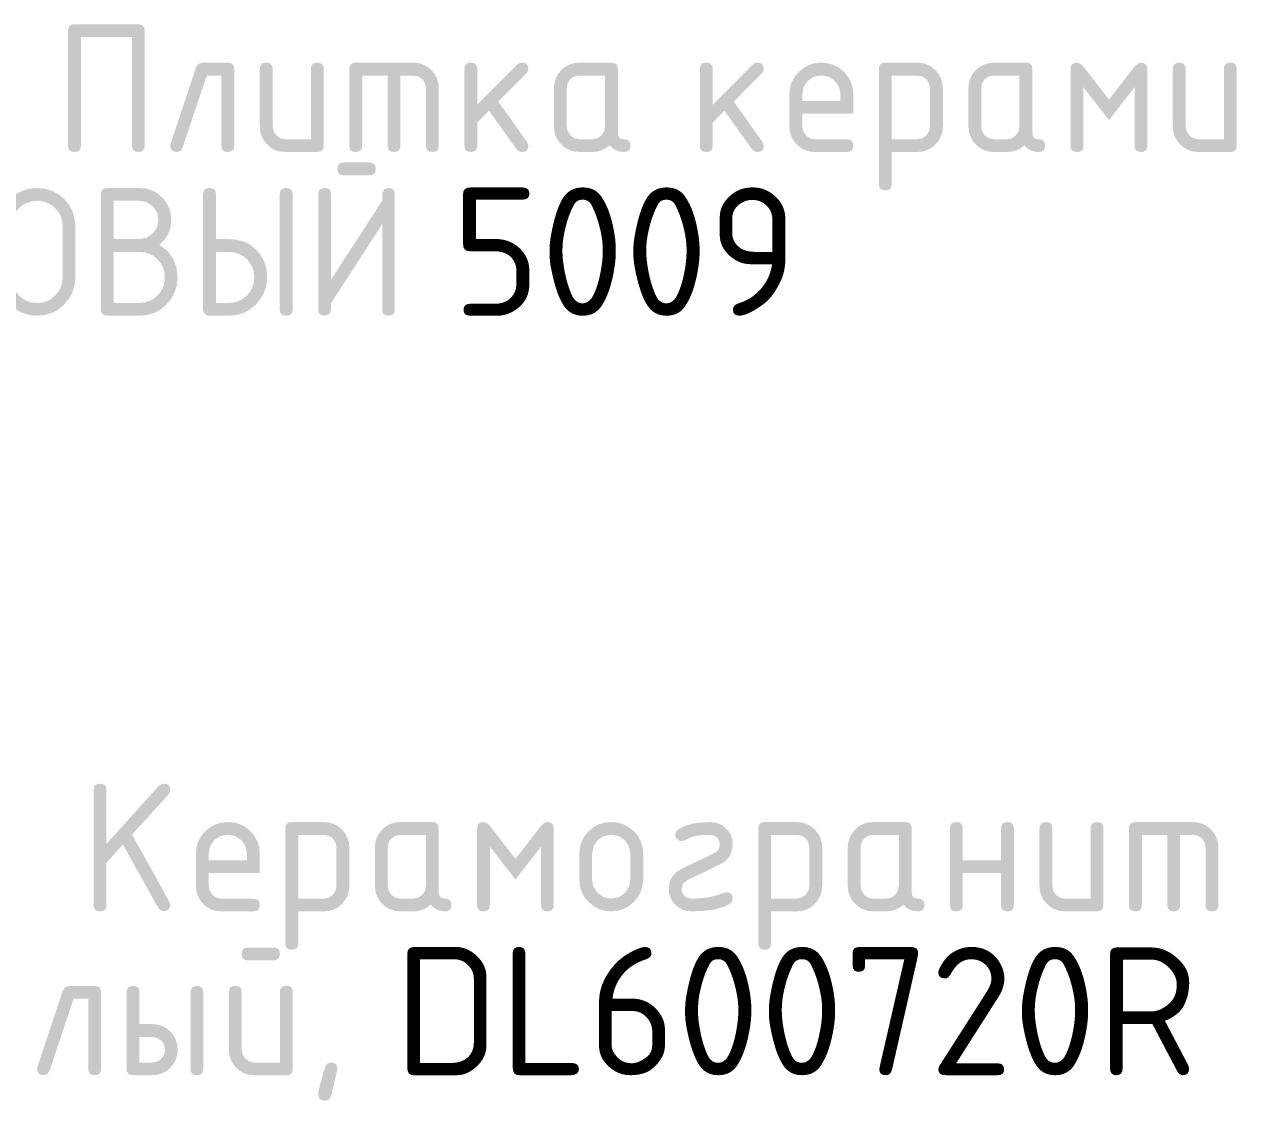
# Model space of a CAD drawing. Header units: millimetres. Extents: x -546 to 1681, y -650 to 1730.
# Drawn here: x 1014.57 to 1043.31, y 439.64 to 465.15 of the extents above; entities that cross this region are included whole.
import ezdxf

# ---------------------------------------------------------------- set-up
doc = ezdxf.new("R2010")
doc.units = ezdxf.units.MM

msp = doc.modelspace()

# ---------------------------------------------------------------- hatches: boundary and pattern name
h = msp.add_hatch(color=7)
h.dxf.hatch_style = 2
h.paths.add_polyline_path([(1015.757, 465.154), (1017.273, 465.154), (1017.337, 465.145), (1017.383, 465.116), (1017.411, 465.069), (1017.421, 465.002), (1017.421, 462.276), (1017.411, 462.21), (1017.383, 462.163), (1017.337, 462.136), (1017.273, 462.127), (1017.206, 462.136), (1017.158, 462.163), (1017.13, 462.21), (1017.12, 462.276), (1017.12, 464.849), (1015.909, 464.849), (1015.909, 462.276), (1015.9, 462.21), (1015.871, 462.163), (1015.824, 462.136), (1015.757, 462.127), (1015.69, 462.136), (1015.643, 462.163), (1015.614, 462.21), (1015.605, 462.276), (1015.605, 465.002), (1015.614, 465.069), (1015.643, 465.116), (1015.69, 465.145)])
h = msp.add_hatch(color=7)
h.dxf.hatch_style = 2
h.paths.add_polyline_path([(1018.785, 464.244), (1019.39, 464.244), (1019.457, 464.235), (1019.505, 464.207), (1019.534, 464.16), (1019.543, 464.096), (1019.543, 462.276), (1019.534, 462.21), (1019.505, 462.163), (1019.457, 462.136), (1019.39, 462.127), (1019.324, 462.136), (1019.276, 462.163), (1019.248, 462.21), (1019.238, 462.276), (1019.238, 463.939), (1018.891, 463.939), (1018.319, 462.229), (1018.269, 462.153), (1018.18, 462.127), (1018.113, 462.137), (1018.065, 462.166), (1018.037, 462.213), (1018.027, 462.28), (1018.036, 462.326), (1018.633, 464.121), (1018.693, 464.215)])
h = msp.add_hatch(color=7)
h.dxf.hatch_style = 2
h.paths.add_polyline_path([(1021.665, 464.096), (1021.665, 462.276), (1021.656, 462.21), (1021.627, 462.163), (1021.579, 462.136), (1021.512, 462.127), (1020.755, 462.127), (1020.633, 462.138), (1020.52, 462.17), (1020.418, 462.224), (1020.327, 462.301), (1020.25, 462.394), (1020.194, 462.496), (1020.16, 462.609), (1020.149, 462.733), (1020.149, 464.096), (1020.159, 464.16), (1020.187, 464.207), (1020.235, 464.235), (1020.302, 464.244), (1020.369, 464.235), (1020.416, 464.207), (1020.445, 464.16), (1020.454, 464.096), (1020.454, 462.733), (1020.476, 462.617), (1020.543, 462.517), (1020.641, 462.45), (1020.755, 462.428), (1021.36, 462.428), (1021.36, 464.096), (1021.37, 464.16), (1021.398, 464.207), (1021.446, 464.235), (1021.512, 464.244), (1021.579, 464.235), (1021.627, 464.207), (1021.656, 464.16)])
h = msp.add_hatch(color=7)
h.dxf.hatch_style = 2
h.paths.add_polyline_path([(1022.424, 464.244), (1023.787, 464.244), (1023.909, 464.233), (1024.02, 464.2), (1024.121, 464.146), (1024.214, 464.071), (1024.292, 463.977), (1024.348, 463.874), (1024.381, 463.761), (1024.392, 463.639), (1024.392, 462.276), (1024.383, 462.21), (1024.354, 462.163), (1024.307, 462.136), (1024.24, 462.127), (1024.173, 462.136), (1024.126, 462.163), (1024.097, 462.21), (1024.088, 462.276), (1024.088, 463.639), (1024.066, 463.756), (1024.003, 463.854), (1023.904, 463.919), (1023.787, 463.939), (1023.482, 463.939), (1023.482, 462.276), (1023.473, 462.21), (1023.444, 462.163), (1023.396, 462.136), (1023.33, 462.127), (1023.266, 462.136), (1023.219, 462.163), (1023.191, 462.21), (1023.181, 462.276), (1023.181, 463.939), (1022.576, 463.939), (1022.576, 462.276), (1022.567, 462.21), (1022.538, 462.163), (1022.491, 462.136), (1022.424, 462.127), (1022.357, 462.136), (1022.309, 462.163), (1022.281, 462.21), (1022.271, 462.276), (1022.271, 464.096), (1022.281, 464.16), (1022.309, 464.207), (1022.357, 464.235)])
h = msp.add_hatch(color=7)
h.dxf.hatch_style = 2
h.paths.add_polyline_path([(1025.304, 463.249), (1026.256, 464.202), (1026.303, 464.234), (1026.362, 464.244), (1026.429, 464.235), (1026.477, 464.207), (1026.505, 464.16), (1026.515, 464.096), (1026.502, 464.038), (1026.468, 463.99), (1025.803, 463.321), (1026.485, 462.365), (1026.515, 462.276), (1026.505, 462.21), (1026.477, 462.163), (1026.429, 462.136), (1026.362, 462.127), (1026.289, 462.143), (1026.235, 462.191), (1025.583, 463.105), (1025.304, 462.822), (1025.304, 462.276), (1025.294, 462.21), (1025.266, 462.163), (1025.218, 462.136), (1025.152, 462.127), (1025.085, 462.136), (1025.037, 462.163), (1025.008, 462.21), (1024.999, 462.276), (1024.999, 464.096), (1025.008, 464.16), (1025.037, 464.207), (1025.085, 464.235), (1025.152, 464.244), (1025.218, 464.235), (1025.266, 464.207), (1025.294, 464.16), (1025.304, 464.096)])
h = msp.add_hatch(color=7)
h.paths.add_polyline_path([(1028.332, 463.939), (1027.727, 463.939), (1027.609, 463.918), (1027.511, 463.854), (1027.447, 463.756), (1027.426, 463.639), (1027.426, 462.733), (1027.448, 462.617), (1027.515, 462.517), (1027.613, 462.45), (1027.727, 462.428), (1028.031, 462.428), (1028.146, 462.45), (1028.243, 462.517), (1028.31, 462.615), (1028.332, 462.733)])
h.paths.add_polyline_path([(1028.937, 462.276), (1028.928, 462.21), (1028.9, 462.163), (1028.853, 462.136), (1028.789, 462.127), (1028.686, 462.137), (1028.595, 462.166), (1028.513, 462.215), (1028.442, 462.284), (1028.352, 462.215), (1028.254, 462.166), (1028.147, 462.137), (1028.031, 462.127), (1027.727, 462.127), (1027.604, 462.138), (1027.492, 462.17), (1027.39, 462.224), (1027.299, 462.301), (1027.221, 462.394), (1027.165, 462.496), (1027.132, 462.609), (1027.121, 462.733), (1027.121, 463.639), (1027.132, 463.761), (1027.165, 463.874), (1027.221, 463.977), (1027.299, 464.071), (1027.39, 464.146), (1027.492, 464.2), (1027.604, 464.233), (1027.727, 464.244), (1028.484, 464.244), (1028.551, 464.235), (1028.599, 464.207), (1028.627, 464.16), (1028.637, 464.096), (1028.637, 462.581), (1028.646, 462.514), (1028.675, 462.466), (1028.722, 462.437), (1028.789, 462.428), (1028.853, 462.418), (1028.9, 462.39), (1028.928, 462.342)])
h = msp.add_hatch(color=7)
h.dxf.hatch_style = 2
h.paths.add_polyline_path([(1030.886, 463.249), (1031.838, 464.202), (1031.885, 464.234), (1031.944, 464.244), (1032.011, 464.235), (1032.059, 464.207), (1032.087, 464.16), (1032.097, 464.096), (1032.084, 464.038), (1032.05, 463.99), (1031.385, 463.321), (1032.067, 462.365), (1032.097, 462.276), (1032.087, 462.21), (1032.059, 462.163), (1032.011, 462.136), (1031.944, 462.127), (1031.871, 462.143), (1031.817, 462.191), (1031.165, 463.105), (1030.886, 462.822), (1030.886, 462.276), (1030.876, 462.21), (1030.848, 462.163), (1030.8, 462.136), (1030.734, 462.127), (1030.667, 462.136), (1030.619, 462.163), (1030.59, 462.21), (1030.581, 462.276), (1030.581, 464.096), (1030.59, 464.16), (1030.619, 464.207), (1030.667, 464.235), (1030.734, 464.244), (1030.8, 464.235), (1030.848, 464.207), (1030.876, 464.16), (1030.886, 464.096)])
h = msp.add_hatch(color=7)
h.paths.add_polyline_path([(1033.461, 463.944), (1033.286, 463.911), (1033.139, 463.813), (1033.04, 463.666), (1033.008, 463.491), (1033.008, 463.338), (1033.914, 463.338), (1033.914, 463.491), (1033.882, 463.666), (1033.783, 463.813), (1033.636, 463.911)])
h.paths.add_polyline_path([(1033.008, 463.034), (1033.008, 462.733), (1033.03, 462.617), (1033.097, 462.517), (1033.195, 462.45), (1033.309, 462.428), (1034.066, 462.428), (1034.133, 462.418), (1034.181, 462.39), (1034.209, 462.342), (1034.219, 462.276), (1034.209, 462.21), (1034.181, 462.163), (1034.133, 462.136), (1034.066, 462.127), (1033.309, 462.127), (1033.186, 462.138), (1033.074, 462.17), (1032.972, 462.224), (1032.881, 462.301), (1032.803, 462.394), (1032.747, 462.496), (1032.714, 462.609), (1032.703, 462.733), (1032.703, 463.486), (1032.716, 463.639), (1032.757, 463.779), (1032.826, 463.907), (1032.923, 464.024), (1033.04, 464.121), (1033.168, 464.19), (1033.308, 464.231), (1033.461, 464.244), (1033.613, 464.231), (1033.753, 464.19), (1033.882, 464.123), (1033.998, 464.028), (1034.095, 463.912), (1034.164, 463.783), (1034.205, 463.643), (1034.219, 463.491), (1034.219, 463.034)])
h = msp.add_hatch(color=7)
h.paths.add_polyline_path([(1034.825, 464.096), (1034.834, 464.16), (1034.863, 464.207), (1034.911, 464.235), (1034.977, 464.244), (1035.735, 464.244), (1035.857, 464.233), (1035.97, 464.2), (1036.071, 464.146), (1036.163, 464.071), (1036.24, 463.977), (1036.296, 463.874), (1036.329, 463.761), (1036.341, 463.639), (1036.341, 462.733), (1036.329, 462.611), (1036.296, 462.498), (1036.24, 462.395), (1036.163, 462.301), (1036.071, 462.224), (1035.97, 462.17), (1035.857, 462.138), (1035.735, 462.127), (1035.13, 462.127), (1035.13, 461.366), (1035.12, 461.301), (1035.092, 461.255), (1035.044, 461.227), (1034.977, 461.217), (1034.911, 461.227), (1034.863, 461.255), (1034.834, 461.301), (1034.825, 461.366)])
h.paths.add_polyline_path([(1035.13, 463.939), (1035.13, 462.428), (1035.735, 462.428), (1035.85, 462.45), (1035.947, 462.517), (1036.013, 462.615), (1036.036, 462.733), (1036.036, 463.639), (1036.014, 463.756), (1035.951, 463.854), (1035.853, 463.919), (1035.735, 463.939)])
h = msp.add_hatch(color=7)
h.paths.add_polyline_path([(1038.158, 463.939), (1037.553, 463.939), (1037.435, 463.918), (1037.336, 463.854), (1037.273, 463.756), (1037.252, 463.639), (1037.252, 462.733), (1037.274, 462.617), (1037.341, 462.517), (1037.439, 462.45), (1037.553, 462.428), (1037.857, 462.428), (1037.972, 462.45), (1038.069, 462.517), (1038.135, 462.615), (1038.158, 462.733)])
h.paths.add_polyline_path([(1038.763, 462.276), (1038.754, 462.21), (1038.725, 462.163), (1038.679, 462.136), (1038.615, 462.127), (1038.512, 462.137), (1038.421, 462.166), (1038.339, 462.215), (1038.267, 462.284), (1038.178, 462.215), (1038.08, 462.166), (1037.973, 462.137), (1037.857, 462.127), (1037.553, 462.127), (1037.43, 462.138), (1037.318, 462.17), (1037.216, 462.224), (1037.125, 462.301), (1037.047, 462.394), (1036.991, 462.496), (1036.958, 462.609), (1036.947, 462.733), (1036.947, 463.639), (1036.958, 463.761), (1036.991, 463.874), (1037.047, 463.977), (1037.125, 464.071), (1037.216, 464.146), (1037.318, 464.2), (1037.43, 464.233), (1037.553, 464.244), (1038.31, 464.244), (1038.377, 464.235), (1038.425, 464.207), (1038.453, 464.16), (1038.463, 464.096), (1038.463, 462.581), (1038.472, 462.514), (1038.501, 462.466), (1038.548, 462.437), (1038.615, 462.428), (1038.679, 462.418), (1038.725, 462.39), (1038.754, 462.342)])
h = msp.add_hatch(color=7)
h.dxf.hatch_style = 2
h.paths.add_polyline_path([(1040.28, 462.881), (1039.674, 463.66), (1039.674, 462.276), (1039.665, 462.21), (1039.636, 462.163), (1039.589, 462.136), (1039.522, 462.127), (1039.455, 462.136), (1039.408, 462.163), (1039.379, 462.21), (1039.369, 462.276), (1039.369, 464.096), (1039.379, 464.16), (1039.408, 464.207), (1039.455, 464.235), (1039.522, 464.244), (1039.598, 464.221), (1039.674, 464.151), (1040.28, 463.372), (1040.885, 464.151), (1040.961, 464.221), (1041.037, 464.244), (1041.102, 464.235), (1041.148, 464.207), (1041.176, 464.16), (1041.186, 464.096), (1041.186, 462.276), (1041.176, 462.21), (1041.148, 462.163), (1041.102, 462.136), (1041.037, 462.127), (1040.971, 462.136), (1040.923, 462.163), (1040.895, 462.21), (1040.885, 462.276), (1040.885, 463.66)])
h = msp.add_hatch(color=7)
h.dxf.hatch_style = 2
h.paths.add_polyline_path([(1043.308, 464.096), (1043.308, 462.276), (1043.298, 462.21), (1043.27, 462.163), (1043.222, 462.136), (1043.155, 462.127), (1042.398, 462.127), (1042.276, 462.138), (1042.163, 462.17), (1042.061, 462.224), (1041.97, 462.301), (1041.892, 462.394), (1041.837, 462.496), (1041.803, 462.609), (1041.792, 462.733), (1041.792, 464.096), (1041.802, 464.16), (1041.83, 464.207), (1041.878, 464.235), (1041.945, 464.244), (1042.011, 464.235), (1042.059, 464.207), (1042.087, 464.16), (1042.097, 464.096), (1042.097, 462.733), (1042.119, 462.617), (1042.186, 462.517), (1042.284, 462.45), (1042.398, 462.428), (1043.003, 462.428), (1043.003, 464.096), (1043.013, 464.16), (1043.041, 464.207), (1043.089, 464.235), (1043.155, 464.244), (1043.222, 464.235), (1043.27, 464.207), (1043.298, 464.16)])
h = msp.add_hatch(color=7)
h.paths.add_polyline_path([(1023.202, 461.274), (1023.266, 461.264), (1023.313, 461.236), (1023.341, 461.188), (1023.35, 461.122), (1023.35, 458.395), (1023.341, 458.329), (1023.313, 458.283), (1023.266, 458.256), (1023.202, 458.247), (1023.135, 458.256), (1023.088, 458.283), (1023.059, 458.329), (1023.05, 458.395), (1023.05, 460.414), (1021.839, 458.547), (1021.836, 458.418), (1021.826, 458.348), (1021.778, 458.272), (1021.687, 458.247), (1021.62, 458.256), (1021.572, 458.283), (1021.543, 458.329), (1021.534, 458.395), (1021.534, 461.122), (1021.543, 461.188), (1021.572, 461.236), (1021.62, 461.264), (1021.687, 461.274), (1021.753, 461.264), (1021.801, 461.236), (1021.829, 461.188), (1021.839, 461.122), (1021.839, 459.102), (1023.05, 460.969), (1023.051, 461.1), (1023.058, 461.168), (1023.106, 461.248)])
h.paths.add_polyline_path([(1022.745, 461.574), (1022.14, 461.574), (1022.073, 461.584), (1022.025, 461.612), (1021.997, 461.66), (1021.987, 461.727), (1021.997, 461.793), (1022.025, 461.841), (1022.073, 461.869), (1022.14, 461.879), (1022.745, 461.879), (1022.812, 461.869), (1022.859, 461.841), (1022.888, 461.793), (1022.897, 461.727), (1022.888, 461.66), (1022.859, 461.612), (1022.812, 461.584)])
h = msp.add_hatch(color=7)
h.paths.add_polyline_path([(1015.477, 459.153), (1015.477, 460.364), (1015.465, 460.486), (1015.432, 460.598), (1015.376, 460.702), (1015.299, 460.795), (1015.207, 460.871), (1015.106, 460.925), (1014.993, 460.958), (1014.871, 460.969), (1014.749, 460.958), (1014.636, 460.925), (1014.533, 460.871), (1014.439, 460.795), (1014.362, 460.702), (1014.308, 460.598), (1014.276, 460.486), (1014.266, 460.364), (1014.266, 459.153), (1014.276, 459.031), (1014.308, 458.918), (1014.362, 458.816), (1014.439, 458.725), (1014.533, 458.648), (1014.636, 458.592), (1014.749, 458.558), (1014.871, 458.547), (1014.993, 458.558), (1015.106, 458.592), (1015.207, 458.648), (1015.299, 458.725), (1015.376, 458.816), (1015.432, 458.918), (1015.465, 459.031)])
h.paths.add_polyline_path([(1015.777, 459.153), (1015.76, 458.972), (1015.71, 458.804), (1015.627, 458.65), (1015.51, 458.509), (1015.372, 458.393), (1015.219, 458.312), (1015.052, 458.263), (1014.871, 458.247), (1014.688, 458.263), (1014.521, 458.312), (1014.368, 458.393), (1014.228, 458.509), (1014.111, 458.65), (1014.028, 458.804), (1013.977, 458.972), (1013.961, 459.153), (1013.961, 460.364), (1013.977, 460.546), (1014.028, 460.714), (1014.111, 460.867), (1014.228, 461.007), (1014.368, 461.124), (1014.521, 461.207), (1014.688, 461.257), (1014.871, 461.274), (1015.052, 461.257), (1015.22, 461.208), (1015.374, 461.126), (1015.515, 461.011), (1015.629, 460.871), (1015.711, 460.716), (1015.76, 460.547), (1015.777, 460.364)])
h = msp.add_hatch(color=7)
h.paths.add_polyline_path([(1017.768, 459.928), (1017.957, 459.784), (1018.092, 459.607), (1018.173, 459.397), (1018.2, 459.153), (1018.183, 458.972), (1018.133, 458.804), (1018.05, 458.65), (1017.933, 458.509), (1017.795, 458.393), (1017.642, 458.312), (1017.475, 458.263), (1017.294, 458.247), (1016.536, 458.247), (1016.469, 458.256), (1016.422, 458.283), (1016.393, 458.329), (1016.384, 458.395), (1016.384, 461.122), (1016.393, 461.188), (1016.422, 461.236), (1016.469, 461.264), (1016.536, 461.274), (1017.294, 461.274), (1017.446, 461.26), (1017.586, 461.219), (1017.715, 461.151), (1017.832, 461.054), (1017.927, 460.939), (1017.995, 460.812), (1018.037, 460.671), (1018.051, 460.516), (1018.033, 460.344), (1017.98, 460.188), (1017.891, 460.05)])
h.paths.add_polyline_path([(1016.688, 460.969), (1016.688, 460.063), (1017.294, 460.063), (1017.467, 460.097), (1017.615, 460.198), (1017.714, 460.343), (1017.747, 460.516), (1017.714, 460.691), (1017.615, 460.838), (1017.467, 460.937), (1017.294, 460.969)])
h.paths.add_polyline_path([(1016.688, 459.758), (1016.688, 458.547), (1017.294, 458.547), (1017.416, 458.558), (1017.528, 458.592), (1017.63, 458.648), (1017.721, 458.725), (1017.799, 458.816), (1017.855, 458.918), (1017.888, 459.031), (1017.899, 459.153), (1017.888, 459.275), (1017.855, 459.388), (1017.799, 459.491), (1017.721, 459.585), (1017.63, 459.662), (1017.528, 459.716), (1017.416, 459.748), (1017.294, 459.758)])
h = msp.add_hatch(color=7)
h.paths.add_polyline_path([(1018.959, 458.247), (1018.892, 458.256), (1018.844, 458.283), (1018.816, 458.329), (1018.806, 458.395), (1018.806, 461.122), (1018.816, 461.188), (1018.844, 461.236), (1018.892, 461.264), (1018.959, 461.274), (1019.026, 461.264), (1019.073, 461.236), (1019.102, 461.188), (1019.111, 461.122), (1019.111, 460.063), (1019.412, 460.063), (1019.605, 460.047), (1019.778, 460), (1019.932, 459.92), (1020.068, 459.809), (1020.179, 459.673), (1020.259, 459.519), (1020.306, 459.346), (1020.322, 459.153), (1020.305, 458.972), (1020.255, 458.804), (1020.172, 458.65), (1020.055, 458.509), (1019.915, 458.393), (1019.761, 458.312), (1019.593, 458.263), (1019.412, 458.247)])
h.paths.add_polyline_path([(1019.111, 458.547), (1019.412, 458.547), (1019.534, 458.558), (1019.647, 458.592), (1019.75, 458.648), (1019.844, 458.725), (1019.919, 458.816), (1019.973, 458.918), (1020.006, 459.031), (1020.017, 459.153), (1020.006, 459.275), (1019.973, 459.388), (1019.919, 459.491), (1019.844, 459.585), (1019.75, 459.662), (1019.647, 459.716), (1019.534, 459.748), (1019.412, 459.758), (1019.111, 459.758)])
h.paths.add_polyline_path([(1020.775, 458.247), (1020.708, 458.256), (1020.661, 458.283), (1020.632, 458.329), (1020.623, 458.395), (1020.623, 461.122), (1020.632, 461.188), (1020.661, 461.236), (1020.708, 461.264), (1020.775, 461.274), (1020.842, 461.264), (1020.889, 461.236), (1020.918, 461.188), (1020.927, 461.122), (1020.927, 458.395), (1020.918, 458.329), (1020.889, 458.283), (1020.842, 458.256)])
h = msp.add_hatch(color=7)
h.dxf.hatch_style = 2
h.paths.add_polyline_path([(1016.905, 445.712), (1016.515, 445.28), (1016.515, 444.277), (1016.506, 444.211), (1016.477, 444.165), (1016.43, 444.138), (1016.363, 444.129), (1016.296, 444.138), (1016.249, 444.165), (1016.22, 444.211), (1016.211, 444.277), (1016.211, 447.003), (1016.22, 447.07), (1016.249, 447.117), (1016.296, 447.146), (1016.363, 447.155), (1016.43, 447.146), (1016.477, 447.117), (1016.506, 447.07), (1016.515, 447.003), (1016.515, 445.729), (1017.76, 447.105), (1017.815, 447.143), (1017.879, 447.155), (1017.943, 447.146), (1017.989, 447.117), (1018.017, 447.07), (1018.027, 447.003), (1018.017, 446.949), (1017.989, 446.901), (1017.121, 445.949), (1018.006, 444.353), (1018.027, 444.277), (1018.016, 444.223), (1017.981, 444.175), (1017.933, 444.139), (1017.879, 444.129), (1017.797, 444.148), (1017.743, 444.205)])
h = msp.add_hatch(color=7)
h.paths.add_polyline_path([(1019.391, 445.945), (1019.216, 445.913), (1019.069, 445.814), (1018.97, 445.667), (1018.938, 445.492), (1018.938, 445.339), (1019.844, 445.339), (1019.844, 445.492), (1019.812, 445.667), (1019.713, 445.814), (1019.566, 445.913)])
h.paths.add_polyline_path([(1018.938, 445.035), (1018.938, 444.734), (1018.96, 444.618), (1019.027, 444.518), (1019.125, 444.451), (1019.239, 444.429), (1019.996, 444.429), (1020.063, 444.42), (1020.111, 444.391), (1020.139, 444.344), (1020.149, 444.277), (1020.139, 444.211), (1020.111, 444.165), (1020.063, 444.138), (1019.996, 444.129), (1019.239, 444.129), (1019.116, 444.139), (1019.004, 444.171), (1018.902, 444.225), (1018.811, 444.302), (1018.733, 444.395), (1018.678, 444.497), (1018.644, 444.61), (1018.633, 444.734), (1018.633, 445.487), (1018.647, 445.64), (1018.688, 445.78), (1018.757, 445.909), (1018.854, 446.025), (1018.97, 446.122), (1019.098, 446.191), (1019.238, 446.232), (1019.391, 446.245), (1019.543, 446.232), (1019.684, 446.191), (1019.812, 446.124), (1019.928, 446.029), (1020.025, 445.913), (1020.094, 445.785), (1020.135, 445.644), (1020.149, 445.492), (1020.149, 445.035)])
h = msp.add_hatch(color=7)
h.paths.add_polyline_path([(1020.755, 446.097), (1020.764, 446.161), (1020.793, 446.208), (1020.841, 446.236), (1020.908, 446.245), (1021.665, 446.245), (1021.787, 446.234), (1021.9, 446.201), (1022.002, 446.147), (1022.093, 446.072), (1022.17, 445.978), (1022.226, 445.875), (1022.26, 445.762), (1022.271, 445.64), (1022.271, 444.734), (1022.26, 444.612), (1022.226, 444.499), (1022.17, 444.396), (1022.093, 444.302), (1022.002, 444.225), (1021.9, 444.171), (1021.787, 444.139), (1021.665, 444.129), (1021.06, 444.129), (1021.06, 443.367), (1021.05, 443.303), (1021.022, 443.256), (1020.974, 443.228), (1020.908, 443.219), (1020.841, 443.228), (1020.793, 443.256), (1020.764, 443.303), (1020.755, 443.367)])
h.paths.add_polyline_path([(1021.06, 445.941), (1021.06, 444.429), (1021.665, 444.429), (1021.78, 444.451), (1021.877, 444.518), (1021.944, 444.617), (1021.966, 444.734), (1021.966, 445.64), (1021.944, 445.757), (1021.881, 445.856), (1021.783, 445.92), (1021.665, 445.941)])
h = msp.add_hatch(color=7)
h.paths.add_polyline_path([(1024.088, 445.941), (1023.482, 445.941), (1023.365, 445.919), (1023.266, 445.856), (1023.203, 445.757), (1023.181, 445.64), (1023.181, 444.734), (1023.204, 444.618), (1023.271, 444.518), (1023.368, 444.451), (1023.482, 444.429), (1023.787, 444.429), (1023.902, 444.451), (1023.998, 444.518), (1024.065, 444.617), (1024.088, 444.734)])
h.paths.add_polyline_path([(1024.693, 444.277), (1024.683, 444.211), (1024.655, 444.165), (1024.609, 444.138), (1024.545, 444.129), (1024.442, 444.138), (1024.35, 444.167), (1024.269, 444.216), (1024.197, 444.285), (1024.108, 444.216), (1024.01, 444.167), (1023.903, 444.138), (1023.787, 444.129), (1023.482, 444.129), (1023.36, 444.139), (1023.248, 444.171), (1023.146, 444.225), (1023.055, 444.302), (1022.977, 444.395), (1022.921, 444.497), (1022.888, 444.61), (1022.877, 444.734), (1022.877, 445.64), (1022.888, 445.762), (1022.921, 445.875), (1022.977, 445.978), (1023.055, 446.072), (1023.146, 446.147), (1023.248, 446.201), (1023.36, 446.234), (1023.482, 446.245), (1024.24, 446.245), (1024.307, 446.236), (1024.354, 446.208), (1024.383, 446.161), (1024.392, 446.097), (1024.392, 444.582), (1024.402, 444.515), (1024.43, 444.467), (1024.478, 444.439), (1024.545, 444.429), (1024.609, 444.42), (1024.655, 444.391), (1024.683, 444.344)])
h = msp.add_hatch(color=7)
h.dxf.hatch_style = 2
h.paths.add_polyline_path([(1026.209, 444.882), (1025.604, 445.661), (1025.604, 444.277), (1025.594, 444.211), (1025.566, 444.165), (1025.518, 444.138), (1025.452, 444.129), (1025.385, 444.138), (1025.337, 444.165), (1025.309, 444.211), (1025.299, 444.277), (1025.299, 446.097), (1025.309, 446.161), (1025.337, 446.208), (1025.385, 446.236), (1025.452, 446.245), (1025.528, 446.223), (1025.604, 446.152), (1026.209, 445.373), (1026.815, 446.152), (1026.891, 446.223), (1026.967, 446.245), (1027.031, 446.236), (1027.078, 446.208), (1027.106, 446.161), (1027.115, 446.097), (1027.115, 444.277), (1027.106, 444.211), (1027.078, 444.165), (1027.031, 444.138), (1026.967, 444.129), (1026.9, 444.138), (1026.853, 444.165), (1026.824, 444.211), (1026.815, 444.277), (1026.815, 445.661)])
h = msp.add_hatch(color=7)
h.paths.add_polyline_path([(1027.722, 444.882), (1027.722, 445.487), (1027.735, 445.64), (1027.776, 445.78), (1027.845, 445.909), (1027.942, 446.025), (1028.059, 446.122), (1028.187, 446.191), (1028.327, 446.232), (1028.479, 446.245), (1028.632, 446.232), (1028.772, 446.191), (1028.9, 446.124), (1029.017, 446.029), (1029.114, 445.913), (1029.183, 445.784), (1029.224, 445.643), (1029.237, 445.487), (1029.237, 444.882), (1029.223, 444.732), (1029.181, 444.593), (1029.11, 444.465), (1029.013, 444.349), (1028.898, 444.252), (1028.77, 444.183), (1028.63, 444.142), (1028.479, 444.129), (1028.327, 444.142), (1028.187, 444.183), (1028.059, 444.252), (1027.942, 444.349), (1027.845, 444.465), (1027.776, 444.593), (1027.735, 444.732)])
h.paths.add_polyline_path([(1028.933, 444.887), (1028.933, 445.492), (1028.9, 445.665), (1028.801, 445.814), (1028.654, 445.913), (1028.479, 445.945), (1028.304, 445.913), (1028.158, 445.814), (1028.059, 445.665), (1028.026, 445.492), (1028.026, 444.887), (1028.059, 444.71), (1028.158, 444.565), (1028.304, 444.464), (1028.479, 444.429), (1028.654, 444.464), (1028.801, 444.565), (1028.9, 444.711)])
h = msp.add_hatch(color=7)
h.dxf.hatch_style = 2
h.paths.add_polyline_path([(1031.206, 444.582), (1031.273, 444.572), (1031.321, 444.544), (1031.35, 444.496), (1031.359, 444.429), (1031.337, 444.354), (1031.274, 444.294), (1031.108, 444.222), (1030.903, 444.17), (1030.658, 444.139), (1030.372, 444.129), (1030.268, 444.138), (1030.17, 444.167), (1030.081, 444.214), (1030, 444.281), (1029.931, 444.362), (1029.882, 444.452), (1029.853, 444.551), (1029.843, 444.658), (1029.862, 444.812), (1029.92, 444.943), (1030.015, 445.051), (1030.148, 445.136), (1030.931, 445.513), (1030.985, 445.549), (1031.023, 445.594), (1031.046, 445.649), (1031.054, 445.716), (1031.038, 445.803), (1030.991, 445.877), (1030.915, 445.925), (1030.83, 445.941), (1030.604, 445.934), (1030.445, 445.911), (1030.337, 445.873), (1030.216, 445.809), (1030.148, 445.792), (1030.09, 445.802), (1030.042, 445.835), (1030.007, 445.886), (1029.996, 445.941), (1030.016, 446.016), (1030.076, 446.076), (1030.223, 446.151), (1030.397, 446.204), (1030.6, 446.235), (1030.83, 446.245), (1030.935, 446.236), (1031.032, 446.207), (1031.122, 446.16), (1031.203, 446.093), (1031.272, 446.011), (1031.321, 445.921), (1031.35, 445.823), (1031.359, 445.716), (1031.34, 445.562), (1031.283, 445.431), (1031.188, 445.323), (1031.054, 445.238), (1030.275, 444.865), (1030.18, 444.782), (1030.148, 444.658), (1030.164, 444.571), (1030.211, 444.497), (1030.286, 444.447), (1030.372, 444.429), (1030.588, 444.438), (1030.788, 444.464), (1030.975, 444.508), (1031.147, 444.569)])
h = msp.add_hatch(color=7)
h.paths.add_polyline_path([(1031.965, 446.097), (1031.975, 446.161), (1032.003, 446.208), (1032.051, 446.236), (1032.118, 446.245), (1032.875, 446.245), (1032.998, 446.234), (1033.11, 446.201), (1033.212, 446.147), (1033.303, 446.072), (1033.381, 445.978), (1033.436, 445.875), (1033.47, 445.762), (1033.481, 445.64), (1033.481, 444.734), (1033.47, 444.612), (1033.436, 444.499), (1033.381, 444.396), (1033.303, 444.302), (1033.212, 444.225), (1033.11, 444.171), (1032.998, 444.139), (1032.875, 444.129), (1032.27, 444.129), (1032.27, 443.367), (1032.26, 443.303), (1032.232, 443.256), (1032.184, 443.228), (1032.118, 443.219), (1032.051, 443.228), (1032.003, 443.256), (1031.975, 443.303), (1031.965, 443.367)])
h.paths.add_polyline_path([(1032.27, 445.941), (1032.27, 444.429), (1032.875, 444.429), (1032.991, 444.451), (1033.087, 444.518), (1033.154, 444.617), (1033.176, 444.734), (1033.176, 445.64), (1033.154, 445.757), (1033.091, 445.856), (1032.993, 445.92), (1032.875, 445.941)])
h = msp.add_hatch(color=7)
h.paths.add_polyline_path([(1035.298, 445.941), (1034.693, 445.941), (1034.575, 445.919), (1034.477, 445.856), (1034.413, 445.757), (1034.392, 445.64), (1034.392, 444.734), (1034.414, 444.618), (1034.481, 444.518), (1034.579, 444.451), (1034.693, 444.429), (1034.997, 444.429), (1035.112, 444.451), (1035.209, 444.518), (1035.275, 444.617), (1035.298, 444.734)])
h.paths.add_polyline_path([(1035.903, 444.277), (1035.894, 444.211), (1035.866, 444.165), (1035.819, 444.138), (1035.755, 444.129), (1035.652, 444.138), (1035.561, 444.167), (1035.479, 444.216), (1035.408, 444.285), (1035.318, 444.216), (1035.22, 444.167), (1035.113, 444.138), (1034.997, 444.129), (1034.693, 444.129), (1034.57, 444.139), (1034.458, 444.171), (1034.356, 444.225), (1034.265, 444.302), (1034.187, 444.395), (1034.131, 444.497), (1034.098, 444.61), (1034.087, 444.734), (1034.087, 445.64), (1034.098, 445.762), (1034.131, 445.875), (1034.187, 445.978), (1034.265, 446.072), (1034.356, 446.147), (1034.458, 446.201), (1034.57, 446.234), (1034.693, 446.245), (1035.45, 446.245), (1035.517, 446.236), (1035.565, 446.208), (1035.593, 446.161), (1035.603, 446.097), (1035.603, 444.582), (1035.612, 444.515), (1035.641, 444.467), (1035.688, 444.439), (1035.755, 444.429), (1035.819, 444.42), (1035.866, 444.391), (1035.894, 444.344)])
h = msp.add_hatch(color=7)
h.dxf.hatch_style = 2
h.paths.add_polyline_path([(1036.814, 445.035), (1036.814, 444.277), (1036.805, 444.211), (1036.776, 444.165), (1036.729, 444.138), (1036.662, 444.129), (1036.595, 444.138), (1036.547, 444.165), (1036.519, 444.211), (1036.509, 444.277), (1036.509, 446.097), (1036.519, 446.161), (1036.547, 446.208), (1036.595, 446.236), (1036.662, 446.245), (1036.729, 446.236), (1036.776, 446.208), (1036.805, 446.161), (1036.814, 446.097), (1036.814, 445.339), (1037.72, 445.339), (1037.72, 446.097), (1037.73, 446.161), (1037.758, 446.208), (1037.806, 446.236), (1037.872, 446.245), (1037.939, 446.236), (1037.987, 446.208), (1038.016, 446.161), (1038.025, 446.097), (1038.025, 444.277), (1038.016, 444.211), (1037.987, 444.165), (1037.939, 444.138), (1037.872, 444.129), (1037.806, 444.138), (1037.758, 444.165), (1037.73, 444.211), (1037.72, 444.277), (1037.72, 445.035)])
h = msp.add_hatch(color=7)
h.dxf.hatch_style = 2
h.paths.add_polyline_path([(1040.147, 446.097), (1040.147, 444.277), (1040.137, 444.211), (1040.109, 444.165), (1040.061, 444.138), (1039.994, 444.129), (1039.237, 444.129), (1039.114, 444.139), (1039.002, 444.171), (1038.9, 444.225), (1038.809, 444.302), (1038.731, 444.395), (1038.676, 444.497), (1038.642, 444.61), (1038.631, 444.734), (1038.631, 446.097), (1038.641, 446.161), (1038.669, 446.208), (1038.717, 446.236), (1038.784, 446.245), (1038.85, 446.236), (1038.898, 446.208), (1038.926, 446.161), (1038.936, 446.097), (1038.936, 444.734), (1038.958, 444.618), (1039.025, 444.518), (1039.123, 444.451), (1039.237, 444.429), (1039.842, 444.429), (1039.842, 446.097), (1039.852, 446.161), (1039.88, 446.208), (1039.928, 446.236), (1039.994, 446.245), (1040.061, 446.236), (1040.109, 446.208), (1040.137, 446.161)])
h = msp.add_hatch(color=7)
h.dxf.hatch_style = 2
h.paths.add_polyline_path([(1040.905, 446.245), (1042.269, 446.245), (1042.39, 446.234), (1042.501, 446.201), (1042.603, 446.147), (1042.696, 446.072), (1042.774, 445.978), (1042.829, 445.875), (1042.863, 445.762), (1042.874, 445.64), (1042.874, 444.277), (1042.864, 444.211), (1042.836, 444.165), (1042.788, 444.138), (1042.721, 444.129), (1042.655, 444.138), (1042.607, 444.165), (1042.579, 444.211), (1042.569, 444.277), (1042.569, 445.64), (1042.547, 445.757), (1042.484, 445.856), (1042.386, 445.92), (1042.269, 445.941), (1041.964, 445.941), (1041.964, 444.277), (1041.954, 444.211), (1041.926, 444.165), (1041.878, 444.138), (1041.811, 444.129), (1041.747, 444.138), (1041.701, 444.165), (1041.672, 444.211), (1041.663, 444.277), (1041.663, 445.941), (1041.058, 445.941), (1041.058, 444.277), (1041.048, 444.211), (1041.02, 444.165), (1040.972, 444.138), (1040.905, 444.129), (1040.839, 444.138), (1040.791, 444.165), (1040.762, 444.211), (1040.753, 444.277), (1040.753, 446.097), (1040.762, 446.161), (1040.791, 446.208), (1040.839, 446.236)])
h = msp.add_hatch(color=7)
h.paths.add_polyline_path([(1020.931, 442.213), (1020.931, 440.393), (1020.921, 440.327), (1020.893, 440.281), (1020.845, 440.253), (1020.778, 440.245), (1020.021, 440.245), (1019.898, 440.255), (1019.786, 440.287), (1019.684, 440.341), (1019.593, 440.418), (1019.515, 440.512), (1019.459, 440.615), (1019.426, 440.728), (1019.415, 440.85), (1019.415, 442.213), (1019.424, 442.28), (1019.453, 442.328), (1019.501, 442.356), (1019.567, 442.366), (1019.634, 442.356), (1019.682, 442.328), (1019.71, 442.28), (1019.72, 442.213), (1019.72, 440.85), (1019.742, 440.735), (1019.809, 440.638), (1019.907, 440.568), (1020.021, 440.545), (1020.626, 440.545), (1020.626, 442.213), (1020.635, 442.28), (1020.664, 442.328), (1020.711, 442.356), (1020.778, 442.366), (1020.845, 442.356), (1020.893, 442.328), (1020.921, 442.28)])
h.paths.add_polyline_path([(1020.473, 442.967), (1019.868, 442.967), (1019.804, 442.976), (1019.757, 443.005), (1019.729, 443.052), (1019.72, 443.119), (1019.729, 443.186), (1019.757, 443.233), (1019.804, 443.262), (1019.868, 443.271), (1020.473, 443.271), (1020.54, 443.262), (1020.588, 443.233), (1020.616, 443.186), (1020.626, 443.119), (1020.616, 443.052), (1020.588, 443.005), (1020.54, 442.976)])
h = msp.add_hatch(color=7)
h.dxf.hatch_style = 2
h.paths.add_polyline_path([(1015.628, 442.361), (1016.234, 442.361), (1016.301, 442.352), (1016.348, 442.324), (1016.377, 442.277), (1016.386, 442.213), (1016.386, 440.393), (1016.377, 440.327), (1016.348, 440.281), (1016.301, 440.253), (1016.234, 440.245), (1016.167, 440.253), (1016.12, 440.281), (1016.091, 440.327), (1016.082, 440.393), (1016.082, 442.056), (1015.734, 442.056), (1015.163, 440.346), (1015.112, 440.27), (1015.023, 440.245), (1014.956, 440.254), (1014.909, 440.283), (1014.88, 440.33), (1014.87, 440.397), (1014.879, 440.444), (1015.476, 442.238), (1015.536, 442.332)])
h = msp.add_hatch(color=7)
h.paths.add_polyline_path([(1018.203, 440.85), (1018.192, 440.728), (1018.159, 440.615), (1018.105, 440.512), (1018.03, 440.418), (1017.936, 440.341), (1017.833, 440.287), (1017.72, 440.255), (1017.598, 440.245), (1017.145, 440.245), (1017.078, 440.253), (1017.03, 440.281), (1017.002, 440.327), (1016.992, 440.393), (1016.992, 442.213), (1017.002, 442.277), (1017.03, 442.324), (1017.078, 442.352), (1017.145, 442.361), (1017.212, 442.352), (1017.259, 442.324), (1017.288, 442.277), (1017.297, 442.213), (1017.297, 441.455), (1017.598, 441.455), (1017.72, 441.444), (1017.833, 441.411), (1017.936, 441.357), (1018.03, 441.282), (1018.105, 441.188), (1018.159, 441.085), (1018.192, 440.972)])
h.paths.add_polyline_path([(1017.902, 440.85), (1017.88, 440.967), (1017.814, 441.066), (1017.715, 441.129), (1017.598, 441.151), (1017.297, 441.151), (1017.297, 440.545), (1017.598, 440.545), (1017.715, 440.567), (1017.814, 440.634), (1017.88, 440.733)])
h.paths.add_polyline_path([(1018.508, 442.213), (1018.518, 442.277), (1018.546, 442.324), (1018.594, 442.352), (1018.66, 442.361), (1018.725, 442.352), (1018.771, 442.324), (1018.799, 442.277), (1018.809, 442.213), (1018.809, 440.393), (1018.799, 440.327), (1018.771, 440.281), (1018.725, 440.253), (1018.66, 440.245), (1018.594, 440.253), (1018.546, 440.281), (1018.518, 440.327), (1018.508, 440.393)])
h = msp.add_hatch(color=7)
h.dxf.hatch_style = 2
h.paths.add_polyline_path([(1021.841, 440.545), (1021.906, 440.536), (1021.952, 440.509), (1021.98, 440.463), (1021.99, 440.397), (1021.98, 440.349), (1021.952, 440.226), (1021.904, 440.027), (1021.838, 439.754), (1021.786, 439.668), (1021.689, 439.639), (1021.622, 439.648), (1021.575, 439.675), (1021.546, 439.721), (1021.537, 439.788), (1021.546, 439.868), (1021.575, 440.001), (1021.624, 440.189), (1021.693, 440.431), (1021.747, 440.517)])

# ---------------------------------------------------------------- texts
at = {"color": 7, "char_height": 3.04029, "attachment_point": 1}
for s, insert in [('{\\fGOSTCommon|b0|i0|c0;5009}', (1024.698, 461.287)), ('{\\fGOSTCommon|b0|i0|c0;DL600720R}', (1023.334, 443.285))]:
    msp.add_mtext(s, dxfattribs=dict(at, insert=insert))

doc.saveas('drawing.dxf')
